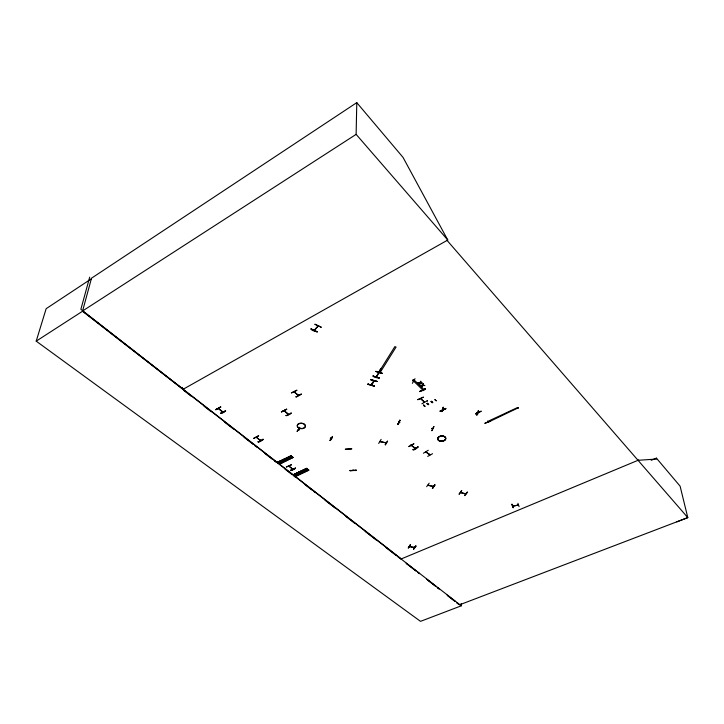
<?xml version="1.0" encoding="UTF-8"?>
<svg xmlns="http://www.w3.org/2000/svg" width="724" height="724" viewBox="0 0 724 724"><rect width="100%" height="100%" fill="white"/><g stroke="black" fill="none" stroke-linecap="round" stroke-linejoin="round"><path stroke-width="1.09" d="M371.566 384.29C370.444 387.15 375.367 380.028 373.457 380.851M374.299 385.738L374.145 386.254L367.882 384.326M371.349 384.218L371.05 385.05M373.014 375.801C372.263 376.851 379.485 378.743 379.34 377.711M370.715 379.792L377.168 381.439L370.733 379.512M368.018 383.865L367.864 384.381M356.099 470.021L356.145 470.51L349.918 470.455M353.031 469.731L353.104 470.464M345.366 449.333L351.71 448.699M182.665 389.548L447.785 240.024L356.127 134.365L356.787 102.645L91.505 278.206L82.509 311.257L36.2 341.149L420.517 621.355L461.297 605.807L461.152 603.617M348.534 449.323L348.687 449.242M345.375 449.142L351.71 448.971M332.307 436.391C333.447 436.952 330.035 441.387 329.891 440.246M330.959 438.681L330.388 438.138M330.379 438.473L330.479 438.002M321.185 327.112L314.967 324.171M311.202 328.596C309.845 330.253 317.7 332.271 317.402 331.511M314.614 329.447L314.768 329.999M299.727 427.332L297.057 431.441L299.655 427.549M295.32 467.885C296.071 468.672 290.378 471.324 290.433 470.157M299.293 429.359L299.039 429.839M298.216 394.707L298.677 395.467M291.365 464.935L286.252 467.052L291.356 464.663M301.419 394.29L296.216 397.078L295.998 396.607M296.849 390.408L291.374 392.969L296.831 390.127M292.351 468.636L292.949 469.215M292.369 469.007L292.523 468.564M481.116 411.341L475.505 413.757M294.469 391.793L294.65 391.91M291.066 412.743C291.872 413.558 285.935 416.626 285.971 415.386M475.505 413.974L481.116 411.123M286.523 409.223L281.401 411.902L286.722 409.16M258.115 441.631C258.278 443.369 263.572 439.558 262.993 439.133M256.45 437.278L260.396 440.663L259.997 439.984M260.025 440.409L260.16 439.893M256.142 437.377L256.821 437.269M253.762 438.445L258.694 435.748L253.78 438.264M220.558 413.169C220.503 414.427 226.286 411.277 225.49 410.508M220.621 406.969L215.68 409.657L220.648 406.96M223.073 412.065L218.485 408.472M284.767 411.078L284.315 410.716L288.514 414.209M294.179 391.946L298.641 395.404M317.184 332.017L310.976 329.103M311.148 328.868L317.393 331.782M89.685 277.174L80.862 309.356L183.199 389.25L182.05 387.313M415.35 448.455C403.304 439.405 418.689 450.998 415.142 447.685M425.775 451.975L429.812 454.944M371.041 384.933L373.729 380.752L373.457 381.195M376.1 376.951L378.824 372.589M376.38 376.987L376.598 376.236M379.068 372.679L378.743 373.15L378.761 372.643M379.023 372.76L376.29 377.068M441.984 411.476L443.043 407.25M442.002 411.657L443.332 407.25M442.699 409.63L443.441 409.187M36.2 341.149L46.155 308.686L91.342 278.803M288.885 466.202L292.767 469.333M292.894 469.215L289.039 466.039L289.229 466.482M477.469 413.096L476.953 412.834M477.315 413.123L476.872 412.87M476.754 415.205C479.885 404.191 478.22 415.911 476.727 414.924M511.723 504.384L513.198 507.786L512.013 504.085M420.544 398.671L424.481 402.164L420.807 398.607M376.607 376.688L376.073 377.005M422.897 390.77L422.771 390.336M423.422 453.224L428.273 450.247M442.319 409.241L442.934 409.893L442.509 409.151M408.924 446.645L413.811 443.694M399.657 420.3L397.793 424.49L399.938 420.137M398.028 424.536L399.929 420.336M399.014 422.563L399.702 422.354M461.767 490.555L459.116 494.012M432.59 428.472L432.038 428.355M431.54 430.337L431.893 430.671L433.875 426.499M314.225 330.234L318.144 325.981L314.397 330.379M408.282 547.914L410.309 544.864M426.662 486.691L429.16 483.18M513.144 505.442L513.18 506.076L512.556 505.551M218.386 408.653L222.811 412.146M378.688 443.459L381.123 439.341M380.806 441.314L380.733 441.45M385.512 442.889L386.163 442.835L380.136 441.504M386.127 442.862L380.163 441.712M385.403 444.979L387.566 441.025L385.105 444.663M284.098 410.879L288.315 414.372M417.775 382.679L419.902 382.833L420.725 381.177M419.078 383.955L419.386 384.516L420.192 382.878M420.3 385.141L422.427 385.295L423.25 383.639M421.603 386.399L421.911 386.96L422.716 385.34M420.201 383.159L422.354 383.032L420.354 382.833L421.015 381.467M379.666 370.941L394.824 346.642L396.082 347.04L380.896 371.312L379.666 370.525M419.087 384.227L419.748 382.878M422.726 385.611L424.87 385.485L422.87 385.286L423.54 383.928M332.352 436.635L329.963 440.509M421.612 386.679L422.264 385.34M286.704 409.359L281.419 411.884M381.222 368.579L378.417 372.815M381.276 368.643L378.118 372.969L381.231 368.38M380.525 370.815L380.625 370.661M412.39 383.349L415.015 378.679M433.576 486.537L433.097 486.374M432.581 488.419L434.825 484.79L432.309 488.284M432.572 488.392L435.097 484.899M424.536 402.173L423.902 401.892L424.255 402.254M410.535 544.71L408.318 547.987L410.291 544.891M409.476 545.968L409.494 546.584L409.603 545.959M409.965 546.041L409.965 546.511M414.074 547.154L414.119 547.661L414.155 547.054M416.074 546.213L413.522 549.19L415.82 545.941M415.784 545.905L413.567 549.154M461.505 490.718L459.17 494.275M465.351 493.868L465.351 493.388M467.55 492.257L464.627 495.641L467.279 491.976M399.078 422.418L399.766 422.21M356.127 134.365L82.581 310.976L401.304 558.91M314.958 324.37L321.203 327.302M477.378 413.096L476.817 413.024M432.572 453.713L427.685 456.401M215.879 409.766L220.82 407.087M220.521 413.44L225.499 410.77M220.567 413.395L225.707 410.97M379.919 370.788L380.625 371.005M295.98 396.888L301.247 393.91L301.437 394.336M518.384 504.972L517.859 505.207L517.877 504.565M285.989 415.648L291.283 413.205M330.461 438.337L331.112 438.491M258.088 441.902L263.201 439.577M258.151 441.912L263.011 439.387M413.938 379.385L412.861 380.353L423.25 390.426L424.318 389.467M423.332 397.15L417.802 399.675M433.459 486.673L428.02 485.297M419.766 391.639L425.377 388.888M425.413 388.969L419.594 391.503L425.377 388.688M421.875 403.766L427.205 400.852M279.935 464.12L277.654 462.31L290.994 455.867M279.41 463.604L293.003 457.423L290.985 455.785L277.6 462.256L291.401 456.211M277.907 462.509L291.139 456.102L277.889 462.509M278.007 462.591L291.392 456.102L278.269 462.79L277.627 462.301M292.623 457.215L279.229 463.577L292.433 457.17L292.994 457.423L279.926 464.129M279.527 463.812L292.749 457.423M465.813 493.985L460.527 492.655M293.537 474.673L306.768 468.401L293.51 474.663L295.745 476.437L308.877 470.22L306.677 468.437M445.803 408.761L440.255 411.404L440.056 410.979M293.917 474.971L307.311 468.944L306.886 468.609L293.745 474.835L294.179 475.17L307.32 468.944M294.17 475.17L307.266 468.917M308.352 469.604L295.066 475.903L308.352 469.604L308.75 470.021L295.437 476.193M290.414 470.428L295.338 468.138M290.623 470.573L295.519 468.319M518.411 408.164L517.741 407.467L487.596 421.504L488.275 422.183L518.357 407.757M484.971 423.431L490.61 420.916L484.917 423.169M307.057 468.745L294.053 474.962M400.806 559.118L638.659 460.048M651.202 460.31L656.424 458.147L680.108 486.166L687.8 517.615L676.85 521.85M290.831 455.867L291.392 456.102M459.595 604.812L687.8 517.615L447.016 240.368L447.731 239.961L403.051 157.425L356.787 102.645M380.426 371.15L379.928 371.032M413.458 380.933L412.761 380.607M413.368 381.159L413.033 380.797M298.659 429.522L299.211 429.685M518.393 505.126L518.357 504.51L518.402 505.144L512.719 506.157L512.664 505.497M409.458 546.539L414.535 547.751L414.599 547.118M518.411 504.981L512.773 506.13M517.922 503.298L519.099 506.691M425.947 451.821L429.929 454.772M638.034 460.31L656.632 459.034L656.424 458.147M417.784 382.96L419.757 383.159M420.309 385.412L422.282 385.611M460.663 492.483L465.885 493.822M298.415 395.521L294.188 391.883M432.382 428.617L431.947 428.536M380.272 441.513L380.806 441.658M409.603 546.43L414.689 547.634L414.68 547.172M409.865 546.656L409.856 546.195M414.49 547.724L414.481 547.272M443.332 409.494L442.753 409.612L443.341 409.675M380.064 370.806L380.553 370.987M433.902 426.545L431.893 430.662M399.983 420.391L398.064 424.327M431.966 428.364L432.527 428.463M399.648 422.68L399.132 422.608M433.513 486.519L428.056 485.143L428.608 484.953M299.13 429.821L298.632 429.703M370.733 379.693L377.05 381.593M413.449 380.951L412.843 379.937M513.253 505.895L513.072 505.424M461.025 492.601L461.107 492.311M256.423 437.296L260.559 440.572M413.847 443.966L408.924 446.446M82.509 311.257L461.297 605.807M183.552 390.245L191.561 396.471M204.032 406.164L211.155 411.703M224.512 422.083L233.418 428.997M244.097 437.305L253.002 444.228M254.785 445.613L256.567 446.998M264.577 453.224L272.595 459.45M274.369 460.835L276.152 462.22M285.057 469.143L292.179 474.682M293.962 476.066L295.745 477.451M304.65 484.365L311.773 489.904M313.546 491.288L315.329 492.673M325.121 500.284L334.922 507.904M345.601 516.203L354.507 523.126M365.195 531.434L376.77 540.43M385.675 547.353L396.354 555.652M398.137 557.037L399.919 558.421M415.956 570.883L406.155 563.272L415.911 570.901M417.73 572.268L419.513 573.652L417.685 572.286M426.644 579.191L435.549 586.114M437.332 587.499L439.115 588.884M447.124 595.119L455.143 601.345M456.925 602.73L458.708 604.115M427.459 579.915L435.45 586.15M437.224 587.544L438.997 588.929M447.885 595.861L454.989 601.409M456.763 602.793L458.545 604.178M295.863 473.505L297.826 475.071M279.998 461.116L282.025 462.727M294.976 473.921L296.949 475.487M279.111 461.541L281.129 463.161M298.369 472.31L300.333 473.885M282.523 459.885L284.541 461.505M297.193 472.872L299.157 474.437M281.337 460.464L283.356 462.084M299.7 471.677L301.664 473.252M283.862 459.233L285.88 460.862M305.438 468.962L307.401 470.546M289.636 456.446L291.654 458.075M423.368 397.223L417.829 399.675M427.395 401.096L427.169 400.616M413.947 379.801L424.336 389.883M445.821 408.807L445.604 408.345M293.663 474.663L306.795 468.319L307.184 468.736M517.823 504.61L517.859 505.207M487.56 421.097L487.849 422.083L487.415 421.658M476.772 412.526L476.754 413.015M432.943 486.048L432.871 486.501M429.522 454.174L429.35 454.274M417.956 446.771C418.562 447.17 413.395 451.233 413.078 449.514M409.92 546.195L409.929 546.647M385.512 442.382L385.44 442.862M382.118 373.303L375.783 371.376M428.092 404.716A4.163 1.656 63.9 0 1 426.87 403.549M432.409 402.671A4.226 1.665 63.9 0 1 431.169 401.476M432.843 402.399A4.172 1.638 63.9 0 1 431.622 401.223M436.129 400.806A4.181 1.638 63.9 0 1 434.907 399.621M432.617 402.562A4.226 1.665 63.9 0 1 431.377 401.377M424.707 406.372A4.163 1.674 63.9 0 1 423.486 405.205M428.78 404.381A4.163 1.656 63.9 0 1 427.558 403.214M432.165 402.734A4.172 1.647 63.9 0 1 430.943 401.558M428.554 404.553A4.217 1.674 63.9 0 1 427.314 403.358M428.346 404.653A4.217 1.683 63.9 0 1 427.106 403.467M425.042 406.2A4.145 1.665 63.9 0 1 423.821 405.033M424.843 406.309A4.163 1.674 63.9 0 1 423.621 405.141M436.264 400.743A4.19 1.638 63.9 0 1 435.043 399.558M374.281 385.973L368 384.1L374.299 386.019M379.322 377.946L372.996 376.046L379.34 377.982M375.91 371.412L382.263 373.34L375.901 371.403M417.992 446.998L413.087 449.785L417.992 446.998M445.64 408.571L440.074 411.25L445.649 408.608M356.108 470.256L349.918 470.718L356.108 470.283M439.07 440.699A4.027 2.606 -3.1 0 0 445.667 439.043A4.027 2.606 -3.1 0 0 440.436 436.219A4.027 2.606 -3.1 0 0 439.07 440.699A4.009 2.597 -3.1 0 0 445.649 439.052A4.009 2.597 -3.1 0 0 440.436 436.237A4.009 2.597 -3.1 0 0 439.079 440.699M439.079 440.491A4 2.597 -3.1 0 0 445.631 438.844A4 2.597 -3.1 0 0 440.427 436.038A4 2.597 -3.1 0 0 439.079 440.491M298.949 428.128A4.082 2.679 3.5 0 0 305.392 426.427A4.082 2.679 3.5 0 0 299.636 423.531A4.082 2.679 3.5 0 0 298.949 428.128M298.967 427.92A4.072 2.67 3.5 0 0 305.392 426.219A4.072 2.67 3.5 0 0 299.655 423.323A4.072 2.67 3.5 0 0 298.967 427.92"/></g></svg>
